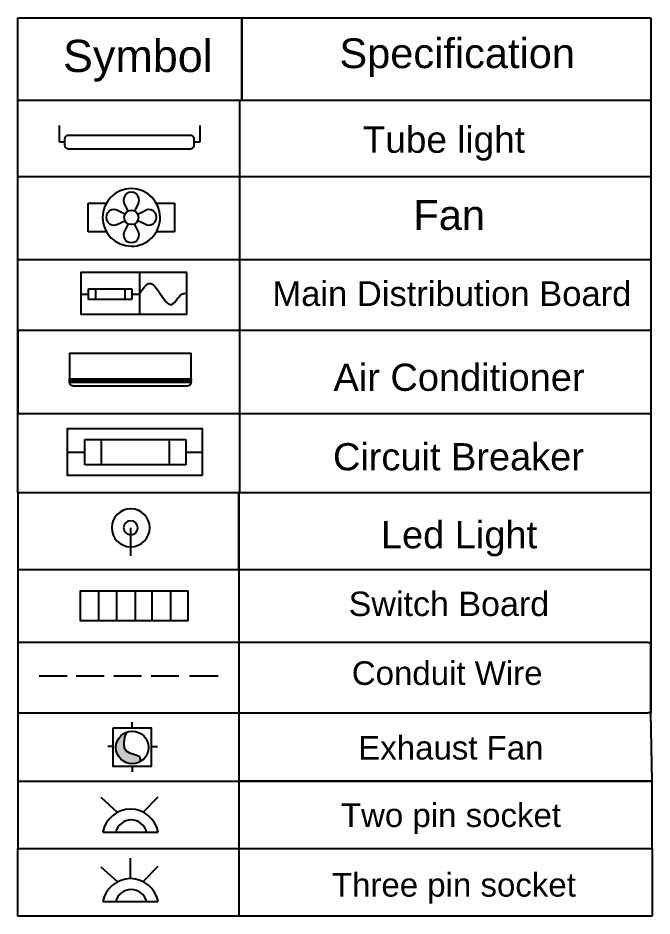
# Model space of a CAD drawing. Header units: inches. Extents: x 34 to 871, y -968 to 703.
# Drawn here: x 303.5 to 548.8, y 354.9 to 702.5 of the extents above; entities that cross this region are included whole.
import ezdxf

# ---------------------------------------------------------------- set-up
doc = ezdxf.new("R2010")
doc.units = ezdxf.units.IN
doc.header["$MEASUREMENT"] = 0
doc.layers.add('Electrical layout', color=122, linetype='Continuous')
doc.layers.add('Text', color=124, linetype='Continuous')
doc.styles.get("Standard").update_dxf_attribs({"font": 'arial.ttf'})

# ---------------------------------------------------------------- blocks, each defined once
blk = doc.blocks.new('Fan')
at = {"layer": 'Text'}
for p, q in [((0, 0), (0, 0.1)), ((0, 0.1), (0.1287, 0.1)), ((0.2776, 0.0448), (0.25, 0.1)), ((0.35, 0.1), (0.3225, 0.045)), ((0.473, 0.1), (0.6, 0.1)), ((0.6, 0.1), (0.6, 0)), ((0, -0.1), (0, 0)), ((0.2552, 0.0224), (0.2, 0.05)), ((0.3448, 0.0224), (0.4, 0.05)), ((0.6, 0), (0.6, -0.1)), ((0.2, -0.05), (0.255, -0.0225)), ((0.2776, -0.0448), (0.25, -0.1)), ((0.35, -0.1), (0.3225, -0.045)), ((0.4, -0.05), (0.345, -0.0225)), ((0.1278, -0.1), (0, -0.1)), ((0.6, -0.1), (0.4736, -0.1))]:
    blk.add_line(p, q, dxfattribs=at)
blk.add_circle((0.3, 0), 0.05, dxfattribs=at)
for centre, radius, start, end in [((0.3, 0), 0.2, 90, 180), ((0.3, 0), 0.2, 0, 90), ((0.3, 0.1208), 0.0542, 337.3801, 202.6199), ((0.3, 0), 0.2, 180, 270), ((0.1792, 0), 0.0542, 67.38014, 292.6199), ((0.3, 0), 0.2, 270, 0.00002), ((0.4208, 0), 0.0542, 247.3801, 112.6199), ((0.3, -0.1208), 0.0542, 157.3801, 22.61987)]:
    blk.add_arc(centre, radius, start, end, dxfattribs=at)
blk = doc.blocks.new('led')
at = {"layer": 'Text'}
blk.add_line((4.4, 0), (0, 0), dxfattribs=at)
for radius in [2.97, 1.11]:
    blk.add_circle((0, 0), radius, dxfattribs=at)
blk = doc.blocks.new('AC')
at = {"layer": 'Text'}
for p, q in [((-7.64, 36.36), (1.11, 36.36)), ((1.11, 36.36), (0, 36.36)), ((0, 36.36), (0, 0)), ((0.5, 0), (0.5, 36.36)), ((1.11, 0), (1.11, 36.36)), ((2.11, 35.36), (2.11, 1)), ((1.11, 0), (-7.64, 0)), ((0, 0), (0.5, 0))]:
    blk.add_line(p, q, dxfattribs=at)
for centre, start, end in [((1.11, 35.36), 0, 90), ((1.11, 1), 270, 0)]:
    blk.add_arc(centre, 1, start, end, dxfattribs=at)
blk = doc.blocks.new('Tube')
at = {"layer": 'Text'}
for p, q in [((-36, 4.17), (-36, 0)), ((0, 0), (0, 4.17)), ((-36, 0), (-34.51, 0)), ((-1.6, 0), (0, 0))]:
    blk.add_line(p, q, dxfattribs=at)
blk.add_lwpolyline([(-33.51, 1.71), (-2.6, 1.71, -0.414214), (-1.6, 0.71), (-1.6, -0.94, -0.414214), (-2.6, -1.94), (-33.51, -1.94, -0.414214), (-34.51, -0.94), (-34.51, 0.71, -0.414214)], format="xyb", close=True, dxfattribs=at)
blk = doc.blocks.new('Fuse')
for p, q in [((0.05, 0.0375), (0.35, 0.0375)), ((0.05, -0.0375), (0.05, 0.0375)), ((0.1, -0.037683), (0.1, 0.037217)), ((0.3, 0.037696), (0.3, -0.037461)), ((0.35, 0.0375), (0.35, -0.0375)), ((0, 0), (0.05, 0)), ((0.35, 0), (0.4, 0)), ((0.35, -0.0375), (0.05, -0.0375))]:
    blk.add_line(p, q)
blk = doc.blocks.new('3 pin socket')
at = {"layer": 'Text'}
for p, q in [((-13.17, 10.9), (-13.17, 20.65)), ((-19.33, 9.4), (-27.15, 16.41)), ((-7.18, 9.49), (0, 16.87)), ((-26.34, 0), (0, 0))]:
    blk.add_line(p, q, dxfattribs=at)
for centre, radius, start, end in [((-13.17, -2.51), 13.41, 10.7765, 169.2235), ((-12.83, -1.75), 7.52, 13.4696, 166.5304)]:
    blk.add_arc(centre, radius, start, end, dxfattribs=at)
blk = doc.blocks.new('2 pin socket')
at = {"layer": 'Text'}
for p, q in [((-19.33, 9.4), (-27.15, 16.41)), ((-7.18, 9.49), (0, 16.87)), ((-26.34, 0), (0, 0))]:
    blk.add_line(p, q, dxfattribs=at)
for centre, radius, start, end in [((-13.17, -2.51), 13.41, 10.7765, 169.2235), ((-12.83, -1.75), 7.52, 13.4696, 166.5304)]:
    blk.add_arc(centre, radius, start, end, dxfattribs=at)
blk = doc.blocks.new('Exhaust fan')
at = {"layer": 'Text'}
h = blk.add_hatch(color=256, dxfattribs=at)
edge = h.paths.add_edge_path()
edge.add_spline(control_points=[(4.02, -6.8), (4.07, -6.12), (3.89, -3.18), (-3.27, -3.59), (-4.28, 2.75), (-3.32, 5.88), (-2.5, 7.49)], knot_values=[1.496345, 1.496345, 1.496345, 1.496345, 3.420243, 10.693682, 14.877376, 20.273203, 20.273203, 20.273203, 20.273203], degree=3, periodic=0)
edge.add_arc((0, 0), 7.9, 108.4617, 180)
edge.add_arc((0, 0), 7.9, 180, 300.6013)
for p, q in [((0, 9.57), (0, 12.21)), ((-9.19, 0.49), (-11.76, 0.49)), ((9.19, 0.49), (12.22, 0.49)), ((0, -9.17), (0, -11.74))]:
    blk.add_line(p, q, dxfattribs=at)
blk.add_lwpolyline([(-9.19, 9.57), (9.19, 9.57), (9.19, -9.17), (-9.19, -9.17)], close=True, dxfattribs=at)
blk.add_circle((0, 0), 7.9, dxfattribs=at)
blk.add_open_spline([(4.02, -6.8), (4.07, -6.12), (3.89, -3.18), (-3.27, -3.59), (-4.28, 2.75), (-3.32, 5.88), (-2.5, 7.49)], degree=3, knots=[1.496345, 1.496345, 1.496345, 1.496345, 3.420243, 10.693682, 14.877376, 20.273203, 20.273203, 20.273203, 20.273203], dxfattribs=at)

msp = doc.modelspace()

# ---------------------------------------------------------------- linework, layer by layer
at = {"layer": 'Electrical layout'}
msp.add_lwpolyline([(374.78, 525.42), (322.58, 525.42), (322.58, 543.7), (374.78, 543.7)], close=True, dxfattribs=at)
at = {"layer": 'Text'}
for p, q in [((303.46, 670.77), (303.46, 702.54)), ((303.46, 702.54), (390.06, 702.54)), ((390.06, 702.54), (390.06, 670.77)), ((390.06, 670.77), (390.06, 702.54)), ((390.06, 702.54), (548.33, 702.54)), ((548.33, 702.54), (548.33, 670.77)), ((303.46, 670.77), (548.33, 670.77)), ((389.16, 670.77), (389.16, 518.77)), ((303.46, 641.12), (548.33, 641.12)), ((303.46, 609.02), (548.33, 609.02)), ((548.33, 609.02), (548.33, 581.51)), ((350.5, 604.07), (350.5, 587.84)), ((548.33, 581.51), (303.46, 581.51)), ((303.46, 581.51), (303.46, 549.42)), ((323.44, 572.78), (370.44, 572.78)), ((303.46, 549.42), (548.33, 549.42)), ((548.33, 549.42), (548.33, 518.77)), ((548.33, 518.77), (303.46, 518.77)), ((303.46, 518.77), (303.46, 489.05)), ((388.86, 489.05), (388.86, 518.77)), ((388.86, 518.77), (388.86, 460.77)), ((548.32, 518.77), (548.32, 460.77)), ((303.46, 489.05), (547.26, 489.05)), ((303.46, 489.05), (388.86, 489.05)), ((303.46, 489.05), (303.46, 460.77)), ((547.26, 489.05), (548.32, 489.05)), ((334.58, 480.81), (334.58, 469.23)), ((341.7, 469.23), (341.7, 480.81)), ((348.82, 480.81), (348.82, 469.23)), ((355.35, 469.23), (355.35, 480.81)), ((362.47, 480.81), (362.47, 469.23)), ((369.37, 469.23), (369.37, 480.81)), ((547.26, 460.77), (303.46, 460.77)), ((303.46, 460.77), (303.46, 433.55)), ((547.26, 460.77), (388.86, 460.77)), ((388.86, 460.77), (388.86, 433.55)), ((547.26, 460.77), (548.32, 460.77)), ((548.38, 433.55), (548.32, 460.77)), ((548.32, 460.77), (548.38, 433.55)), ((311.61, 447.84), (322.52, 447.84)), ((325.96, 447.84), (336.87, 447.84)), ((340.5, 447.84), (351.31, 447.84)), ((354.94, 447.84), (365.75, 447.84)), ((369.77, 447.84), (380.96, 447.84)), ((303.46, 433.55), (547.33, 433.55)), ((303.46, 433.55), (303.46, 407.11)), ((388.86, 433.55), (388.86, 407.11)), ((548.38, 433.55), (547.33, 433.55)), ((548.81, 407.11), (548.38, 433.55)), ((303.46, 407.11), (388.54, 407.11)), ((303.46, 407.11), (303.46, 381.01)), ((388.54, 407.11), (548.81, 407.11)), ((548.81, 407.11), (388.86, 407.11)), ((388.86, 407.11), (388.86, 381.01)), ((548.81, 381.01), (548.81, 407.11)), ((303.46, 381.01), (548.81, 381.01)), ((303.46, 354.93), (303.46, 381.01)), ((388.86, 381.01), (388.86, 354.93)), ((548.81, 381.01), (548.81, 354.93)), ((548.81, 354.93), (303.46, 354.93))]:
    msp.add_line(p, q, dxfattribs=at)
for points in [[(303.46, 518.77), (303.46, 670.77)], [(548.33, 670.77), (548.33, 518.77)], [(369.37, 469.23), (327.69, 469.23), (327.69, 480.81), (369.37, 480.81)]]:
    msp.add_lwpolyline(points, dxfattribs=at)
msp.add_lwpolyline([(368.84, 604.07), (327.79, 604.07), (327.79, 587.84), (368.84, 587.84)], close=True, dxfattribs=at)
at = {"layer": 'Text', "end_tangent": (1, 0)}
msp.add_spline([(350.38, 595.61), (354.54, 599.8), (358.67, 595.58), (362.9, 591.62), (367.66, 595.93), (368.84, 595.93)], degree=3, dxfattribs=at)

# ---------------------------------------------------------------- block references
at = {"layer": 'Text'}
for name, p, xscale, yscale, zscale in [('Tube', (373.92, 654.65), 1.514989691827851, 1.514989691827851, 1.514989691827851), ('Fan', (330.62, 625.33), 55.71749239033578, 55.71749239033578, 55.71749239033578), ('Fuse', (327.94, 595.61), 56.09728787905252, 56.09728787905252, 56.09728787905252), ('Fuse', (322.79, 534.53), 130.4956026482792, 130.4956026482792, 130.4956026482792), ('Exhaust fan', (347.66, 420.17), 0.7983204301562833, 0.7983204301562833, 0.7983204301562833), ('2 pin socket', (357.69, 387.41), 0.8134093996453144, 0.8134093996453144, 0.8134093996453144), ('3 pin socket', (357.69, 360.53), 0.8134093996453144, 0.8134093996453144, 0.8134093996453144)]:
    msp.add_blockref(name, p, dxfattribs=dict(at, xscale=xscale, yscale=yscale, zscale=zscale))
at = {"layer": 'Text', "rotation": 90}
for name, p, xscale, yscale, zscale in [('AC', (370.44, 562.9), -1.292830252763753, 1.292830252763753, 1.292830252763753), ('led', (347.1, 505.21), -2.477472416042418, 2.477472416042418, 2.477472416042418)]:
    msp.add_blockref(name, p, dxfattribs=dict(at, xscale=xscale, yscale=yscale, zscale=zscale))

# ---------------------------------------------------------------- texts
at = {"layer": 'Text', "attachment_point": 1}
for s, width, gutter_width, insert, char_height in [('Specification', 236.9523, 0.767, (427.86, 694.64), 11.5045), ('Symbol', 504.0209, 1.24, (320.88, 694.08), 12.441), ('Tube light', 159.3871, 0.568, (436.88, 660.59), 10.232), ('Fan', 62.7479, 0.577, (456.45, 632.04), 11.533), ('Main Distribution Board', 320.1379, 0.457, (401.93, 600.63), 9.5659), ('Air Conditioner', 136.974, 0.457, (425.56, 568.73), 10.5135), ('Circuit Breaker', 136.5397, 0.457, (425.34, 537.97), 10.5135), ('Led Light', 149.6001, 0.457, (443.92, 507.78), 10.514), ('\\pxt2;Switch Board', 335.325, 0.629, (431.42, 480.49), 9.428), ('Conduit Wire', 122.8175, 0.457, (432.64, 453.54), 9.1422), ('Exhaust Fan', 122.8175, 0.457, (435.12, 424.65), 9.1422), ('Two pin socket', 122.8175, 0.457, (428.42, 398.54), 9.1422), ('Three pin socket', 122.8175, 0.457, (424.93, 371.58), 9.1422)]:
    msp.add_mtext_dynamic_manual_height_columns(s, width=width, gutter_width=gutter_width, heights=[0], dxfattribs=dict(at, insert=insert, char_height=char_height))

doc.saveas('drawing.dxf')
